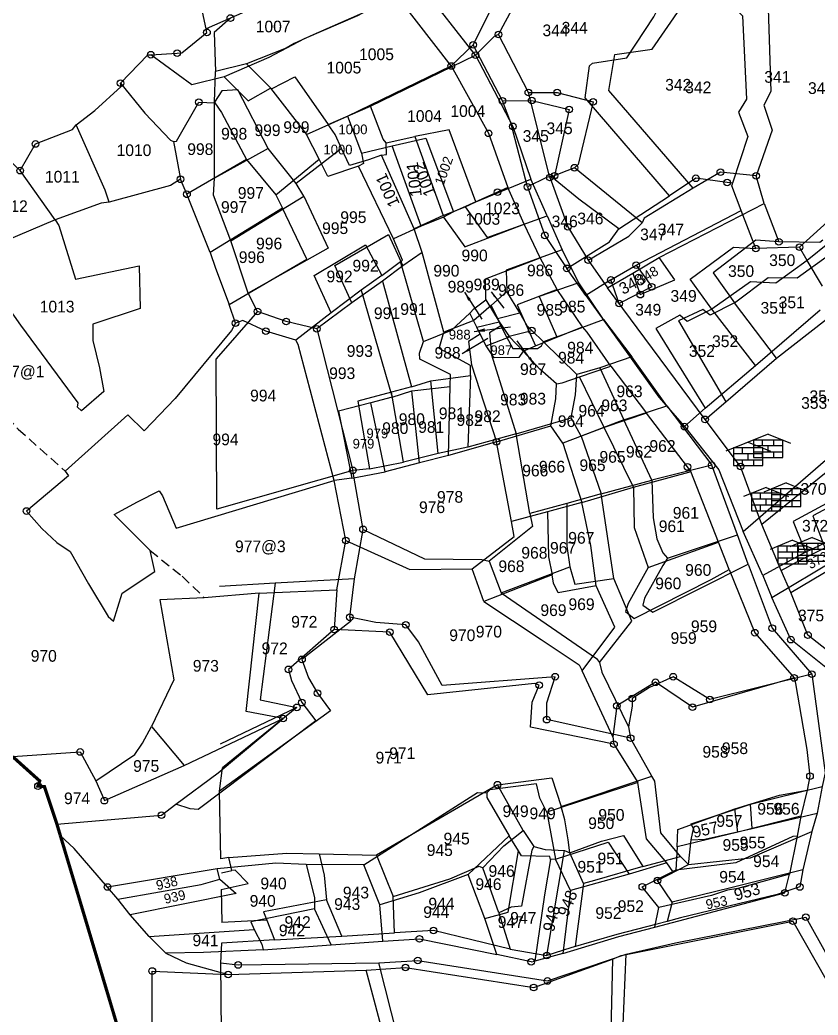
# Model space of a CAD drawing. Header units: metres. Extents: x -203010 to 266029, y 57 to 2163214.
# Drawn here: x -202384.1 to -202123.8, y 428.1 to 752.5 of the extents above; entities that cross this region are included whole.
import ezdxf

# ---------------------------------------------------------------- set-up
doc = ezdxf.new("R2010")
doc.units = ezdxf.units.M
doc.header["$LTSCALE"] = 0.3
doc.linetypes.add('DASHED', pattern=[0.75, 0.5, -0.25])
for name, color, linetype in [('OFF', 1, 'Continuous'), ('POLY_PARCEL', 6, 'Continuous'), ('POLY_ROAD', 30, 'Continuous'), ('POLY_SUBPARCEL', 6, 'DASHED'), ('SYM_ARROW', 1, 'Continuous'), ('SYM_BUILDING', 1, 'Continuous'), ('SYM_STONE', 1, 'Continuous'), ('TEXT_PARCEL', 7, 'Continuous'), ('V_BOUND_LINE', 7, 'Continuous')]:
    doc.layers.add(name, color=color, linetype=linetype)
doc.styles.get("Standard").update_dxf_attribs({"font": 'simplex.shx'})
doc.styles.add('TEXT_MAP', font='KRDEV050.TTF', dxfattribs={"height": 1.8})
doc.dimstyles.get("Standard").update_dxf_attribs({"dimtxt": 0.18, "dimasz": 0.18, "dimexe": 0.18, "dimexo": 0.0625, "dimgap": 0.09, "dimtad": 0, "dimtih": 1, "dimtoh": 1, "dimdec": 4, "dimzin": 0, "dimdsep": 46, "dimtxsty": 'Standard', "dimcen": 0.09, "dimadec": 0, "dimazin": 0, "dimtfac": 1, "dimtdec": 4, "dimtofl": 0, "dimtmove": 0, "dimatfit": 3, "dimfxl": 1, "dimtolj": 1, "dimtzin": 0, "dimarcsym": 0})

# ---------------------------------------------------------------- blocks, each defined once
blk = doc.blocks.new('BUILDING')
at = {"layer": 'SYM_BUILDING'}
for p, q in [((-2.25, 2.7), (-2.25, 0)), ((2.25, 2.7), (-2.25, 2.7)), ((2.25, 1.8), (-2.25, 1.8)), ((-0.9, 2.7), (-0.9, 1.8)), ((0, 0.9), (0, 1.8)), ((0.9, 1.8), (0.9, 2.7)), ((2.25, 0), (2.25, 2.7)), ((-2.25, 0.9), (2.25, 0.9)), ((-2.25, 0), (2.25, 0)), ((-0.9, 0.9), (-0.9, 0)), ((0.9, 0), (0.9, 0.9))]:
    blk.add_line(p, q, dxfattribs=at)
for points in [[(0, 3.61), (-3.45, 2.21)], [(0, 3.61), (3.45, 2.21)]]:
    blk.add_lwpolyline(points, dxfattribs=at)
blk = doc.blocks.new('STONE')
at = {"layer": 'SYM_STONE'}
blk.add_circle((0, 0), 0.511, dxfattribs=at)
blk = doc.blocks.new('TEXTARROW')
blk.add_leader([(0, 0), (8.64, 0)], dimstyle='Standard', override={"dimtxt": 2.5, "dimasz": 2.5, "dimexe": 1.25, "dimexo": 0.625, "dimgap": 0.625, "dimtad": 1, "dimtih": 0, "dimtoh": 0, "dimzin": 8, "dimcen": 2.5, "dimtofl": 1})
blk = doc.blocks.new('sdr')
at = {"layer": 'POLY_PARCEL'}
for points in [[(417.7, 440.54), (415.23, 452.03)], [(437.57, 449.98), (437.57, 449.98), (424.92, 443.73), (417.7, 440.54)], [(493.41, 449.62), (500.33, 442.52), (500.94, 429.68), (499.71, 427.7), (501.13, 423.95), (498.78, 416.77)], [(458.84, 438.07), (461.31, 442.97), (462.91, 447.53)], [(446.9, 445.75), (441.01, 442.53), (432.8, 438.98), (427.35, 436.12), (420.45, 433.16)], [(455.46, 434.81), (447.45, 445.22), (446.9, 445.75)], [(489.09, 414.8), (476.08, 429.91), (476.76, 434.84), (477.2, 435.25), (482.51, 436.07), (486.67, 442.36), (486.97, 442.98)], [(409.16, 436.55), (413.24, 436.8), (413.96, 436.85), (417.82, 439.99), (417.7, 440.54)], [(404.5, 432.17), (408.69, 436.52), (409.16, 436.55)], [(420.45, 433.16), (415.48, 431.93), (409.16, 436.55)], [(439.46, 427.1), (455.46, 434.81)], [(420.45, 433.16), (424.15, 429.46), (427.63, 431.39), (433.16, 424.24)], [(397.65, 425.76), (400.52, 427.96), (404.62, 431.65), (404.5, 432.17)], [(404.5, 432.17), (408.26, 427.55), (412.19, 423.36), (412.66, 423.2)], [(412.66, 423.2), (413.13, 423.23), (416.58, 429.24), (419.02, 429.16), (420.08, 427.66), (423.89, 420.4)], [(463.35, 429.45), (467.85, 429.49), (473.62, 428.1), (471.35, 417.89)], [(433.16, 424.24), (439.46, 427.1)], [(439.46, 427.1), (441.63, 421.4)], [(389.05, 418.69), (391.4, 422.8), (397.11, 425.03), (397.65, 425.76)], [(402.77, 413.83), (402.12, 415.67), (397.65, 425.76)], [(412.66, 423.2), (413.73, 417.36)], [(435.11, 420.44), (433.16, 424.24)], [(446.37, 422.51), (451.55, 423.71), (455.78, 412.37)], [(441.63, 421.4), (446.37, 422.51)], [(450.8, 410.15), (446.37, 422.51)], [(386.54, 421.07), (389.05, 418.69)], [(423.89, 420.4), (414.74, 415.05)], [(423.89, 420.4), (428.45, 414.97)], [(428.45, 414.97), (435.11, 420.44)], [(441.16, 419.39), (436.46, 417.81), (435.11, 420.44)], [(441.63, 421.4), (441.95, 419.77), (441.16, 419.39)], [(394.45, 411.09), (389.05, 418.69)], [(446.58, 408.2), (441.16, 419.39)], [(519.62, 419.76), (520.96, 417.61), (509.09, 406.9)], [(413.73, 417.36), (412.2, 416.38), (402.77, 413.83)], [(414.74, 415.05), (413.73, 417.36)], [(471.35, 417.89), (470.15, 417.61), (467.21, 416.18)], [(481.29, 409.72), (475.11, 414.31), (471.44, 417.27), (471.35, 417.89)], [(498.78, 416.77), (497.97, 416.88), (493.12, 417.51), (489.09, 414.8)], [(464.18, 416.08), (462.57, 415.36), (455.78, 412.37)], [(500.11, 412.55), (498.67, 416.33), (498.76, 416.68), (498.78, 416.77)], [(418.31, 406.07), (414.74, 415.05)], [(428.45, 414.97), (429.48, 412.91)], [(481.29, 409.72), (489.09, 414.8)], [(402.77, 413.83), (401.52, 413.68), (394.45, 411.09)], [(429.48, 412.91), (418.31, 406.07)], [(421.23, 398.09), (433.22, 405.04), (429.48, 412.91)], [(455.78, 412.37), (454.26, 411.54)], [(483.94, 404.13), (500.11, 412.55)], [(502.38, 406.69), (500.11, 412.55)], [(394.45, 411.09), (394.99, 410.26), (397.58, 401.98), (407.39, 404.02), (407.54, 397.45), (400.22, 395.02), (400.26, 392.51), (401.24, 388.31), (401.91, 384.68), (398.49, 381.7), (397.86, 382.26), (397.98, 382.95), (389.12, 394.87), (382.99, 403.55), (380.63, 404.75)], [(394.45, 411.09), (384.82, 407.08)], [(454.26, 411.54), (450.8, 410.15)], [(454.26, 411.54), (457.53, 406.97), (466.69, 410.43)], [(450.8, 410.15), (446.58, 408.2)], [(473.25, 403.64), (479.81, 407.75), (481.29, 409.72)], [(543.64, 393.05), (541.69, 399.27), (538.41, 402.08), (537.43, 407.18), (530.7, 404.13), (529.53, 408.27), (521.22, 406.4), (518.02, 410.58), (513.71, 407.6), (510.26, 404.84)], [(447.65, 404.71), (447.92, 404.92), (446.58, 408.2)], [(434.36, 402.55), (442.26, 407.27), (444.78, 402.53)], [(495.59, 397.36), (492.27, 401.97), (498.95, 406.9), (502.38, 406.69)], [(509.09, 406.9), (502.38, 406.69)], [(510.26, 404.84), (509.09, 406.9)], [(418.31, 406.07), (419.11, 403.66), (421.23, 398.09)], [(444.78, 402.53), (447.65, 404.71)], [(451.17, 392.36), (447.65, 404.71)], [(460.79, 398.79), (460.71, 402.01), (469.13, 405.24)], [(510.26, 404.84), (505.47, 401.36), (501.58, 401.59), (495.59, 397.36)], [(512.66, 400.88), (510.26, 404.84)], [(483.94, 404.13), (486.33, 400.8), (481.32, 398.22), (481.32, 398.22), (480.06, 401.85)], [(480.06, 401.85), (483.94, 404.13)], [(436.95, 396.78), (434.36, 402.55)], [(444.78, 402.53), (441.6, 400.29)], [(480.06, 401.85), (476.19, 399.47)], [(441.6, 400.29), (436.95, 396.78)], [(441.6, 400.29), (446.35, 383.81)], [(471.76, 400.38), (465.59, 398.02), (468.45, 391.73)], [(458.31, 396.73), (458.94, 397.4), (460.79, 398.79)], [(460.79, 398.79), (462.83, 395.41)], [(422.22, 395.21), (421.23, 398.09)], [(495.59, 397.36), (491.79, 395.44), (490.69, 396.42), (486.97, 394.4), (494.55, 382.12)], [(502.34, 388.69), (495.59, 397.36)], [(502.34, 388.69), (512.31, 397.26)], [(431.53, 392.59), (426.9, 393.96), (423.36, 395.61), (422.22, 395.21)], [(436.95, 396.78), (431.53, 392.59)], [(451.17, 392.36), (455.49, 394.14), (458.31, 396.73)], [(459.38, 394.59), (458.31, 396.73)], [(422.22, 395.21), (421.61, 394.06), (412.93, 383.57), (408.17, 378.62), (405.62, 381.06), (395.98, 372.41)], [(459.38, 394.59), (462.83, 395.41)], [(459.91, 393.52), (459.38, 394.59)], [(462.83, 395.41), (464.44, 393.1)], [(468.45, 391.73), (475.68, 394.63)], [(437.41, 370.97), (431.87, 391.93), (431.53, 392.59)], [(459.91, 393.52), (458.12, 392.39), (458.55, 388.76), (462.44, 376.93)], [(460.83, 391.69), (459.91, 393.52)], [(460.83, 391.69), (464.44, 393.1)], [(464.44, 393.1), (466.53, 390.86)], [(455.3, 385.42), (455.34, 387.27), (450.63, 389.66), (450.54, 390.56), (451.17, 392.36)], [(466.53, 390.86), (465.86, 389.92), (462.09, 389.84), (460.83, 391.69)], [(466.53, 390.86), (468.45, 391.73)], [(471.67, 385.87), (469.08, 388.09), (466.53, 390.86)], [(475.19, 386.91), (480.02, 388.55)], [(494.55, 382.12), (502.34, 388.69)], [(471.67, 385.87), (472.52, 386), (475.19, 386.91)], [(479.01, 379.13), (475.19, 386.91)], [(446.35, 383.81), (449.37, 384.79)], [(449.37, 384.79), (455.3, 385.42)], [(450.56, 373.69), (449.37, 384.79)], [(455.01, 374.82), (455.3, 385.42)], [(470.81, 379.4), (471.59, 383.56), (471.67, 385.87)], [(446.35, 383.81), (443.05, 382.93)], [(443.05, 382.93), (438.06, 381.64), (440.14, 371.34)], [(445.28, 372.32), (443.05, 382.93)], [(491.4, 379.26), (494.55, 382.12)], [(485.53, 381.33), (479.01, 379.13)], [(462.44, 376.93), (470.81, 379.4)], [(472.63, 376.72), (470.81, 379.4)], [(479.01, 379.13), (472.63, 376.72)], [(483.51, 369.95), (479.01, 379.13)], [(462.44, 376.93), (455.01, 374.82)], [(464.73, 364.64), (462.44, 376.93)], [(472.63, 376.72), (472.63, 376.72), (475.58, 367.6)], [(500.42, 363.13), (513.86, 374.75), (514.42, 373.43), (519.88, 376.64)], [(455.01, 374.82), (450.56, 373.69)], [(450.56, 373.69), (445.28, 372.32)], [(395.98, 372.41), (396.49, 371.66), (390.03, 366.26), (392.39, 363.56), (394.68, 361.42), (396.76, 360.01), (399.55, 355.06), (402.58, 350.02), (403.4, 349.31), (404.74, 353.63), (409.8, 356.93), (409.07, 360.17), (409.07, 360.17)], [(409.07, 360.17), (403.54, 365.74), (403.54, 365.74), (407.1, 367.7), (410.44, 369.39), (410.99, 368.58), (413.07, 363.64), (437.41, 370.97)], [(440.14, 371.34), (437.41, 370.97), (437.41, 370.97)], [(439.23, 361.73), (437.41, 370.97)], [(440.14, 371.34), (445.28, 372.32)], [(483.51, 369.95), (492.05, 372.27), (492.37, 372.36)], [(475.58, 367.6), (483.51, 369.95)], [(483.51, 369.95), (483.62, 363.7), (485.81, 357.58), (485.81, 357.58), (485.81, 357.58), (485.81, 357.58)], [(475.58, 367.6), (470.29, 366.16)], [(477.76, 354.72), (476.94, 360.96), (475.58, 367.6)], [(513.28, 367.4), (513.28, 367.4), (508.11, 364.65), (510.04, 359.94)], [(470.29, 366.16), (464.73, 364.64)], [(470.29, 366.16), (470.46, 359.21), (471, 356.44)], [(458.7, 357.35), (465.15, 362.36), (464.73, 364.64)], [(510.04, 359.94), (515.75, 362.65)], [(437.83, 354.11), (439.23, 361.73)], [(439.23, 361.73), (449.09, 357.24), (458.7, 357.35)], [(485.81, 357.58), (496.61, 361.46)], [(510.04, 359.94), (503.44, 356.31)], [(504.86, 352.95), (514.63, 358.82)], [(460.48, 352.31), (458.7, 357.35)], [(485.81, 357.58), (482.69, 352.03), (482.3, 350.79), (483.65, 349.69), (495.52, 355.69), (498.29, 357.25)], [(471, 356.44), (460.48, 352.31)], [(477.76, 354.72), (471.9, 353.65), (471.22, 355.14), (471, 356.44)], [(425.86, 353.62), (437.83, 354.11)], [(437.83, 354.11), (437.83, 354.11), (437.41, 348)], [(475.63, 341.67), (480.64, 348.35), (477.76, 354.72)], [(417.4, 352.91), (410.56, 352.56), (412.72, 340.26), (409.3, 333.06)], [(425.86, 353.62), (417.4, 352.91)], [(429.56, 334.3), (429.56, 334.3), (423.85, 335.4), (425.86, 353.62)], [(460.48, 352.31), (469.33, 346.48), (475.16, 342.56), (475.63, 341.67)], [(437.41, 348), (430.38, 341.87), (430.85, 340.16), (432.42, 336.75), (434.58, 333.93), (416.45, 320.31), (415.24, 320.39), (413, 321.1)], [(480.52, 330.34), (467.64, 332.98), (467.92, 336.83), (468.99, 339.45), (468.28, 339.7), (451.84, 337.96), (446, 347.6), (446, 347.6), (446, 347.6), (437.41, 348), (437.41, 348)], [(480.33, 331.46), (475.63, 341.67)], [(508.26, 340.55), (492.6, 336.05), (486.93, 339.88), (486.93, 339.88), (480.97, 336.25), (480.33, 331.46)], [(413, 321.1), (419.57, 325.93), (429.56, 334.3)], [(414.29, 327.07), (429.56, 334.3)], [(400.68, 324.68), (406.69, 328.74), (407.88, 330.48), (409.3, 333.06)], [(409.3, 333.06), (414.29, 327.07)], [(480.33, 331.46), (480.52, 330.34)], [(480.52, 330.34), (480.52, 330.34), (484.18, 324.46)], [(387.89, 328.43), (398.3, 329.15), (400.68, 324.68)], [(400.68, 324.68), (402.01, 321.65), (414.29, 327.07)], [(470.2, 319.89), (469.1, 322.05), (468.6, 324.25), (461.4, 323.3), (460.93, 322.84)], [(484.18, 324.46), (470.2, 319.89)], [(488.65, 312.09), (485.54, 315.76), (484.18, 324.46), (484.18, 324.46)], [(441.99, 311.79), (445.8, 314.2), (459.52, 322.92), (460.93, 322.84)], [(460.93, 322.84), (460.93, 322.14), (464.36, 316.24)], [(499.16, 320.41), (506.02, 322.47), (510.28, 323.29)], [(394.7, 318.04), (410.82, 319.43), (413, 321.1)], [(490.27, 314.55), (490.34, 317.21), (499.16, 320.41)], [(499.59, 316.79), (499.16, 320.41)], [(470.2, 319.89), (471.51, 312.64)], [(509.32, 319.24), (509.32, 319.24), (499.59, 316.79)], [(402.49, 308.35), (402.49, 308.35), (397.35, 314.27), (395.23, 316.27)], [(464.36, 316.24), (458.07, 310.27)], [(465.8, 313.91), (464.36, 316.24)], [(508.76, 316.17), (508.08, 316.14), (499.3, 312.06), (490.05, 310.96)], [(499.59, 316.79), (499.59, 316.79), (490.27, 314.55)], [(471.51, 312.64), (471.51, 312.64), (479.62, 315.26), (482.85, 310.32), (482.85, 310.32)], [(490.27, 314.55), (490.05, 310.96)], [(460.63, 303.49), (464.21, 304.45), (465.8, 313.91)], [(470.75, 312.57), (470.65, 313.07), (466.28, 313.14), (465.8, 313.91)], [(433.09, 311.8), (428.45, 312), (419.4, 311.13)], [(433.09, 311.8), (434.38, 306.72), (434.38, 304.99)], [(441.99, 311.79), (433.09, 311.8)], [(444.47, 305.62), (441.99, 311.79), (441.99, 311.79)], [(441.99, 311.79), (441.99, 311.79)], [(470.75, 312.57), (469.8, 307.15), (468.35, 296.95)], [(471.51, 312.64), (470.75, 312.57)], [(473.82, 307.8), (471.51, 312.64)], [(471.51, 312.64), (471.51, 312.64)], [(488.65, 312.09), (482.85, 310.32)], [(489.61, 310.74), (488.65, 312.09)], [(419.4, 311.13), (402.49, 308.35)], [(419.82, 309.54), (419.4, 311.13), (419.4, 311.13)], [(458.07, 310.27), (458.07, 310.27), (450.52, 307.47), (444.47, 305.62)], [(460.63, 303.49), (458.07, 310.27)], [(482.85, 310.32), (473.82, 307.8)], [(487.44, 305.21), (484.89, 308.39), (489.61, 310.74)], [(507.55, 310.35), (499.58, 308.13), (498.01, 307.88), (495.56, 307.03), (487.44, 305.21)], [(490.05, 310.96), (489.61, 310.74)], [(404.11, 306.48), (402.49, 308.35), (402.49, 308.35), (402.49, 308.35)], [(404.11, 306.48), (416.92, 308.72), (419.82, 309.54), (419.82, 309.54)], [(419.82, 309.54), (419.82, 309.54), (422.3, 307.37), (405.98, 304.07)], [(473.82, 307.8), (472.64, 298.12)], [(405.98, 304.07), (404.11, 306.48)], [(444.92, 299.99), (444.47, 305.62)], [(486.84, 302.16), (487.44, 305.21)], [(408.92, 300.73), (405.98, 304.07)], [(434.38, 304.99), (424.6, 302.99), (425.11, 301.81)], [(436.94, 299.42), (434.38, 304.99)], [(462.45, 297.94), (460.63, 303.49)], [(408.92, 300.73), (425.11, 301.81)], [(411.47, 298.18), (411.47, 298.18), (408.92, 300.73)], [(425.11, 301.81), (426.29, 299.56), (426.48, 298.69)], [(480.31, 297.22), (479.8, 274.94), (479.8, 274.94), (485.76, 266.25)], [(409.87, 232.55), (409.44, 243.88), (409.4, 295.41), (421.08, 294.87)], [(466.55, 252.68), (459.8, 261.83), (451.73, 260.28), (442.34, 295.53)]]:
    blk.add_lwpolyline(points, dxfattribs=at)
at = {"layer": 'POLY_ROAD'}
for points in [[(455.46, 434.81), (458.84, 438.07)], [(463.35, 429.45), (458.84, 438.07)], [(455.46, 434.81), (461.2, 424.44), (464.18, 416.08)], [(467.21, 416.18), (464.62, 426.03), (463.35, 429.45)], [(466.69, 410.43), (464.18, 416.08)], [(467.21, 416.18), (469.88, 408.72), (473.25, 403.64)], [(469.13, 405.24), (466.69, 410.43)], [(471.76, 400.38), (469.13, 405.24)], [(476.19, 399.47), (473.25, 403.64), (473.25, 403.64)], [(475.68, 394.63), (471.76, 400.38)], [(476.19, 399.47), (482.67, 390.46), (487.45, 383.82), (491.4, 379.26)], [(480.02, 388.55), (476.41, 393.83), (475.68, 394.63)], [(480.02, 388.55), (485.53, 381.33)], [(492.37, 372.36), (491.84, 373.05), (485.53, 381.33)], [(491.4, 379.26), (496.66, 372.59), (500.42, 363.13)], [(496.61, 361.46), (492.37, 372.36)], [(503.44, 356.31), (500.42, 363.13)], [(498.29, 357.25), (496.61, 361.46)], [(498.29, 357.25), (502.22, 347.52), (508.26, 340.55)], [(503.44, 356.31), (504.86, 352.95)], [(514.98, 341.37), (513.91, 341.54), (507.78, 346.45), (504.86, 352.95)], [(508.26, 340.55), (508.49, 339.71), (510.22, 329.54), (510.72, 325.42), (510.28, 323.29)], [(510.28, 323.29), (509.32, 319.24)], [(509.32, 319.24), (508.76, 316.17)], [(508.76, 316.17), (507.55, 310.35)], [(486.84, 302.16), (506.86, 307.45), (507.55, 310.35)], [(472.64, 298.12), (481.29, 300.74), (486.84, 302.16)], [(480.31, 297.22), (481.64, 297.79), (508.1, 303.08), (515.05, 290.8), (516.92, 274.98)], [(426.48, 298.69), (436.94, 299.42)], [(436.94, 299.42), (444.92, 299.99)], [(444.92, 299.99), (450.54, 300.38), (462.45, 297.94)], [(426.48, 298.69), (417.29, 298.26), (411.47, 298.18)], [(411.47, 298.18), (414.61, 296.65), (421.08, 294.87)], [(467.77, 296.81), (462.45, 297.94)], [(472.64, 298.12), (468.35, 296.95)], [(442.34, 295.53), (448.4, 295.95), (468.15, 292.86), (480.31, 297.22)], [(467.77, 296.81), (468.35, 296.95)], [(421.08, 294.87), (442.34, 295.53)]]:
    blk.add_lwpolyline(points, dxfattribs=at)
at = {"layer": 'POLY_SUBPARCEL', "ltscale": 10}
for points in [[(373.88, 397.55), (381.16, 387.58), (388.73, 378.87), (395.98, 372.41)], [(409.07, 360.17), (414.02, 356.21), (417.4, 352.91)]]:
    blk.add_lwpolyline(points, dxfattribs=at)
at = {"layer": 'V_BOUND_LINE', "const_width": 0.5}
for points in [[(387.89, 328.43), (392.05, 324.69), (391.79, 323.9), (392.79, 323.8), (394.7, 318.04)], [(394.7, 318.04), (395.23, 316.27)], [(395.23, 316.27), (398.13, 306.6), (403.82, 287.58), (404.61, 270.84), (403.92, 236.22), (404.13, 230.02), (404.71, 215.53), (393.53, 202.35), (394.24, 201.38), (397.75, 196.61), (405.65, 195.77), (410.81, 206.34), (415.34, 216.03), (416.08, 216.03)]]:
    blk.add_lwpolyline(points, dxfattribs=at)
at = {"layer": 'SYM_ARROW'}
for p, xscale, yscale, zscale, rotation in [((457.49, 399.97), 0.572421337781645, 0.572421337781645, 0.572421337781645, 303.0556150491205), ((457.13, 390.5), 0.533238955139176, 0.533238955139176, 0.533238955139176, 31.15422312530358)]:
    blk.add_blockref('TEXTARROW', p, dxfattribs=dict(at, xscale=xscale, yscale=yscale, zscale=zscale, rotation=rotation))
at = {"layer": 'SYM_BUILDING'}
for p in [(501.19, 373.27), (503.95, 366.29), (508.03, 358.15)]:
    blk.add_blockref('BUILDING', p, dxfattribs=at)
at = {"layer": 'SYM_STONE'}
for p in [(417.82, 439.99), (458.84, 438.07), (409.16, 436.55), (413.24, 436.8), (455.46, 434.81), (404.5, 432.17), (416.58, 429.24), (463.35, 429.45), (467.85, 429.49), (473.62, 428.1), (461.2, 424.44), (391.4, 422.8), (389.05, 418.69), (413.73, 417.36), (471.35, 417.89), (493.12, 417.51), (497.97, 416.88), (414.74, 415.05), (462.57, 415.36), (467.21, 416.18), (469.88, 408.72), (502.38, 406.69), (509.09, 406.9), (473.25, 403.64), (483.94, 404.13), (480.06, 401.85), (486.33, 400.8), (481.32, 398.22), (422.22, 395.21), (426.9, 393.96), (491.4, 379.26), (462.44, 376.93), (491.84, 373.05), (390.03, 366.26), (439.23, 361.73), (437.41, 348), (446, 347.6), (502.22, 347.52), (507.78, 346.45), (430.38, 341.87), (486.93, 339.88), (508.26, 340.55), (468.99, 339.45), (432.42, 336.75), (480.97, 336.25), (492.6, 336.05), (429.56, 334.3), (398.3, 329.15), (480.52, 330.34), (510.72, 325.42), (391.79, 323.9), (402.01, 321.65), (410.82, 319.43), (402.49, 308.35), (484.89, 308.39), (506.86, 307.45), (508.1, 303.08), (450.54, 300.38), (409.4, 295.41), (448.4, 295.95), (467.77, 296.81), (421.08, 294.87), (468.15, 292.86)]:
    blk.add_blockref('STONE', p, dxfattribs=at)
at = {"layer": 'TEXT_PARCEL', "style": 'TEXT_MAP'}
for s, height, p in [('1007', 1.8, (425.34, 439.99)), ('344', 1.8, (469.51, 439.4)), ('1005', 1.8, (436.24, 433.66)), ('341', 1.8, (503.68, 432.23)), ('342', 1.8, (488.41, 431.02)), ('1004', 1.8, (448.66, 426.2)), ('999', 1.8, (425.14, 424.02)), ('345', 1.8, (466.46, 423.13)), ('1010', 1.8, (403.9, 420.94)), ('998', 1.8, (414.79, 421.1)), ('1000', 1.5, (435.77, 421.19)), ('1011', 1.8, (392.86, 416.86)), ('1012', 1.8, (384.86, 412.31)), ('997', 1.8, (419.98, 412.19)), ('1003', 1.8, (457.64, 410.36)), ('346', 1.8, (470.92, 409.97)), ('995', 1.8, (435.56, 408.93)), ('347', 1.8, (484.55, 407.97)), ('996', 1.8, (422.72, 404.46)), ('992', 1.8, (436.24, 401.49)), ('990', 1.8, (452.7, 402.37)), ('350', 1.8, (498.1, 402.32)), ('989', 1.8, (454.9, 399.92)), ('986', 1.8, (462.67, 399.39)), ('1013', 1.8, (392.06, 396.85)), ('991', 1.8, (443.54, 395.83)), ('985', 1.8, (468.61, 396.34)), ('349', 1.8, (483.79, 396.37)), ('351', 1.8, (503.1, 396.66)), ('988', 1.8, (452.88, 389.73)), ('987', 1.5, (461.49, 390.29)), ('352', 1.8, (492.06, 390.01)), ('984', 1.8, (471.91, 388.98)), ('977@1', 1.8, (384.98, 386.85)), ('993', 1.8, (436.65, 386.59)), ('983', 1.8, (462.98, 382.53)), ('963', 1.8, (478.58, 381.64)), ('353', 1.8, (509.36, 382.01)), ('982', 1.8, (456.27, 379.37)), ('964', 1.8, (471.88, 379.2)), ('980', 1.8, (444.82, 378.13)), ('981', 1.8, (450.36, 378.3)), ('994', 1.8, (418.67, 376.39)), ('979', 1.5, (440.26, 375.88)), ('962', 1.8, (482.37, 374.49)), ('965', 1.8, (475.21, 372.42)), ('966', 1.8, (466.39, 371.6)), ('370', 1.8, (509.25, 368.77)), ('976', 1.8, (450.49, 365.95)), ('961', 1.8, (487.42, 363.02)), ('372', 1.8, (509.49, 363.09)), ('977@3', 1.8, (422.14, 359.92)), ('967', 1.8, (470.67, 359.69)), ('968', 1.8, (462.72, 356.86)), ('960', 1.8, (486.88, 354.21)), ('969', 1.8, (469.19, 350.09)), ('375', 1.8, (508.87, 349.27)), ('970', 1.8, (455.15, 346.23)), ('959', 1.8, (489.24, 345.8)), ('972', 1.8, (426.24, 344.21)), ('970', 1.8, (390.67, 343.05)), ('973', 1.8, (415.64, 341.52)), ('971', 1.8, (445.9, 328.06)), ('958', 1.8, (494.15, 328.27)), ('975', 1.8, (406.45, 326.09)), ('974', 1.8, (395.8, 321.11)), ('949', 1.8, (463.36, 319.12)), ('956', 1.8, (502.6, 319.49)), ('950', 1.8, (476.55, 317.28)), ('945', 1.8, (451.68, 313.13)), ('955', 1.8, (497.25, 313.93)), ('951', 1.8, (474.9, 310.57)), ('946', 1.8, (459.18, 307.89)), ('954', 1.8, (496.74, 309.02)), ('940', 1.8, (424.4, 305.31)), ('943', 1.8, (437.42, 304.82)), ('944', 1.8, (451.14, 303.58)), ('952', 1.8, (477.66, 303.44)), ('947', 1.8, (462.61, 302.05)), ('942', 1.8, (428.9, 300.77)), ('941', 1.8, (415.59, 299.23))]:
    blk.add_text(s, height=height, dxfattribs=at).set_placement(p)
for s, height, rotation, p in [('1002', 1.8, 111.1481, (453.08, 415.16)), ('1001', 1.8, 114.3886, (447.56, 413.59)), ('348', 1.8, 28.0549, (481.92, 399.54)), ('373', 1.5, 27.1215, (510.77, 357.28)), ('957', 1.8, 12.3928, (492.83, 315.89)), ('938', 1.5, 13.283, (410.18, 307.83)), ('939', 1.5, 12.9794, (411.38, 305.73)), ('953', 1.5, 11.9828, (494.84, 304.88)), ('948', 1.8, 75.5129, (471.26, 301.34))]:
    blk.add_text(s, height=height, rotation=rotation, dxfattribs=at).set_placement(p)
blk = doc.blocks.new('dxhhhdhdhdhdhdhf')
at = {"layer": 'OFF'}
for points in [[(9.34, 422.29), (9.54, 416.29)], [(9.37, 411.6), (9.54, 416.29)], [(9.37, 399.95), (9.37, 411.6)], [(9.2, 397.32), (9.37, 399.95)], [(9.71, 349.18), (9.64, 372.25)], [(10.13, 305.92), (10.58, 309.49)], [(10.32, 295.53), (10.13, 305.92)], [(10.36, 290.83), (10.47, 285.77)], [(10.43, 282.58), (10.24, 279.59)], [(10.24, 279.59), (10.81, 220.69)]]:
    blk.add_lwpolyline(points, dxfattribs=at)
at = {"layer": 'POLY_PARCEL'}
for points in [[(87.58, 432.78), (94.33, 425.96), (94.73, 413.25), (93.65, 411.11), (94.94, 407.27), (92.49, 400.3)], [(52.94, 421.98), (55.38, 426.55), (56.95, 430.91)], [(41.08, 429.5), (37.43, 427.66), (24.53, 421.93), (21.59, 420.63), (20.37, 419.91), (14.29, 417.51)], [(49.4, 418.81), (41.08, 429.5)], [(82.83, 398.38), (69.89, 413.38), (70.81, 418.93), (76.51, 419.71), (80.87, 426)], [(11.81, 424.51), (11.81, 424.51), (9.34, 422.29)], [(33.32, 410.98), (49.4, 418.81)], [(14.29, 417.51), (9.54, 416.29)], [(14.29, 417.51), (18.13, 413.64), (21.71, 415.49), (26.8, 408.2)], [(17.62, 404.49), (12.93, 413.48), (10.49, 413.36), (9.37, 411.6)], [(57.53, 413.07), (61.96, 413.09), (67.47, 411.65), (65.17, 402.05), (64.59, 401.54)], [(26.8, 408.2), (33.32, 410.98)], [(35.73, 405.36), (35.26, 405.92), (33.32, 410.98)], [(28.88, 404.49), (27.86, 406.66), (26.8, 408.2)], [(35.73, 405.36), (40.09, 406.32)], [(49.49, 396.33), (45.39, 407.34), (40.09, 406.32)], [(40.09, 406.32), (44.47, 394.2)], [(34.99, 403.49), (35.77, 403.56), (35.73, 405.36)], [(17.62, 404.49), (9.37, 399.95)], [(21.9, 399.12), (17.62, 404.49)], [(28.88, 404.49), (21.9, 399.12)], [(34.99, 403.49), (33.02, 402.76), (30.07, 401.88), (28.88, 404.49)], [(40.02, 392.15), (34.99, 403.49)], [(64.59, 401.54), (60.84, 400.05)], [(75, 393.1), (64.59, 401.54)], [(92.49, 400.3), (92.49, 400.3), (86.99, 400.86), (82.83, 398.38)], [(93.68, 396.03), (92.49, 400.3), (92.49, 400.3)], [(23.09, 397.21), (21.9, 399.12)], [(49.49, 396.33), (57.9, 399.8)], [(11.88, 390.33), (9.2, 397.32)], [(11.88, 390.33), (23.09, 397.21)], [(23.09, 397.21), (26.79, 389.2), (14.53, 382.33)], [(82.83, 398.38), (75.27, 393.78), (75, 393.1)], [(44.47, 394.2), (47.83, 395.52)], [(47.83, 395.52), (49.49, 396.33)], [(47.83, 395.52), (51.18, 390.85), (60.4, 394.17)], [(77.57, 387.75), (93.68, 396.03)], [(93.68, 396.03), (95.97, 390.15), (95.97, 390.15)], [(44.47, 394.2), (40.02, 392.15)], [(66.72, 387.37), (72.95, 391.05), (75, 393.1)], [(30.44, 380.83), (27.82, 386.57), (36.07, 391.32), (38.24, 386.51)], [(41.25, 388.53), (41.25, 388.53), (40.02, 392.15)], [(14.53, 382.33), (11.88, 390.33)], [(95.97, 390.15), (92.43, 390.42), (85.87, 385.41), (89.14, 380.79)], [(102.72, 390.41), (102.22, 390.07), (95.97, 390.15)], [(41.25, 388.53), (38.24, 386.51)], [(44.55, 376.32), (41.25, 388.53)], [(62.72, 388.94), (54.13, 385.82), (54.23, 382.55)], [(89.14, 380.79), (94.33, 384.69), (98.79, 384.66), (103.71, 388.23)], [(38.24, 386.51), (35.12, 384.13)], [(73.57, 385.38), (74.7, 382.07), (79.99, 384.34), (77.57, 387.75)], [(73.57, 385.38), (77.57, 387.75)], [(69.65, 383.1), (73.57, 385.38)], [(35.12, 384.13), (30.44, 380.83)], [(35.12, 384.13), (39.61, 367.94)], [(65.27, 383.86), (59.19, 381.78), (61.9, 375.58)], [(15.98, 379.49), (14.53, 382.33)], [(54.23, 382.55), (51.79, 380.41)], [(56.19, 379.29), (54.23, 382.55)], [(30.44, 380.83), (25.08, 376.82)], [(51.79, 380.41), (49.17, 378.11), (44.55, 376.32)], [(51.79, 380.41), (52.76, 378.42)], [(89.14, 380.79), (85.44, 378.89), (84.29, 379.77), (80.57, 378.05), (80.57, 378.05), (87.81, 365.64)], [(95.61, 372.31), (89.14, 380.79)], [(95.61, 372.31), (105.83, 380.3)], [(15.98, 379.49), (15.98, 379.49), (9.64, 372.25)], [(25.08, 376.82), (20.34, 377.97), (15.98, 379.49)], [(52.76, 378.42), (56.19, 379.29)], [(58.06, 376.57), (57.32, 377.29), (56.19, 379.29)], [(53.31, 377.31), (51.54, 376.22), (51.88, 372.86), (55.65, 360.71)], [(52.76, 378.42), (53.31, 377.31)], [(53.31, 377.31), (54.19, 375.61)], [(61.9, 375.58), (69.07, 378.27)], [(25.08, 376.82), (25.08, 376.82), (30.57, 355.12)], [(48.65, 369.66), (48.62, 371.2), (43.83, 373.81), (44.55, 376.32)], [(54.19, 375.61), (58.06, 376.57)], [(54.19, 375.61), (55.14, 373.79), (58.91, 373.79), (59.52, 374.22), (59.86, 374.84)], [(59.86, 374.84), (58.06, 376.57)], [(61.9, 375.58), (59.86, 374.84)], [(64.93, 369.8), (59.86, 374.84)], [(73.37, 372.52), (68.46, 370.83)], [(87.81, 365.64), (95.61, 372.31)], [(42.54, 368.85), (48.65, 369.66)], [(48.65, 369.66), (48.24, 358.68)], [(64.08, 363.18), (64.73, 366.72), (64.93, 369.8)], [(68.46, 370.83), (64.93, 369.8)], [(68.46, 370.83), (72.15, 362.87)], [(39.61, 367.94), (36.52, 367.09)], [(39.61, 367.94), (42.54, 368.85)], [(43.66, 357.7), (42.54, 368.85)], [(36.52, 367.09), (31.36, 365.73), (33.12, 355.33)], [(38.35, 356.38), (36.52, 367.09)], [(72.15, 362.87), (78.75, 365.01)], [(84.62, 362.93), (87.81, 365.64)], [(55.65, 360.71), (64.08, 363.18)], [(65.63, 360.37), (64.08, 363.18)], [(72.15, 362.87), (65.63, 360.37)], [(76.46, 353.58), (72.15, 362.87)], [(55.65, 360.71), (48.24, 358.68)], [(57.72, 348.52), (55.65, 360.71)], [(65.63, 360.37), (68.71, 351.5)], [(113.13, 359.75), (107.91, 356.8), (107.37, 356.95), (107.18, 358.02), (93.31, 346.8)], [(43.66, 357.7), (38.35, 356.38)], [(48.24, 358.68), (43.66, 357.7)], [(33.12, 355.33), (38.35, 356.38)], [(85.64, 355.88), (76.46, 353.58)], [(30.57, 355.12), (9.71, 349.18)], [(33.12, 355.33), (30.57, 355.12)], [(32.15, 346.07), (30.57, 355.12)], [(68.71, 351.5), (76.46, 353.58)], [(76.46, 353.58), (76.65, 347.84), (77.23, 344.6), (78.15, 342.45), (78.88, 341.65)], [(68.71, 351.5), (63.44, 350.05)], [(70.65, 338.5), (68.71, 351.5)], [(63.44, 350.05), (57.72, 348.52)], [(63.44, 350.05), (63.43, 343.48), (63.9, 340.3)], [(106.05, 350.73), (101.14, 348.12), (103.01, 343.24)], [(57.72, 348.52), (58.13, 346.48), (51.48, 341.18)], [(30.84, 338.46), (32.15, 346.07)], [(32.15, 346.07), (41.59, 341.55), (50.39, 341.43), (51.48, 341.18)], [(78.88, 341.65), (89.59, 345.21)], [(96.3, 339.74), (98.79, 341.12), (103.01, 343.24)], [(97.79, 336.39), (107.88, 342.36)], [(51.48, 341.18), (53.32, 336.31)], [(78.88, 341.65), (78.15, 340.49), (75.35, 335.5), (75.08, 334.43), (76.59, 333.37), (91.26, 340.71)], [(53.32, 336.31), (63.9, 340.3)], [(63.9, 340.3), (64.62, 337.66), (70.65, 338.5)], [(18.66, 337.82), (10.11, 337.32)], [(18.66, 337.82), (16.34, 319.91), (21.98, 318.76)], [(30.84, 338.46), (18.66, 337.82)], [(30.12, 332.58), (30.84, 338.46)], [(68.42, 325.62), (73.39, 331.99), (70.65, 338.5)], [(53.32, 336.31), (67.96, 326.24), (68.42, 325.62)], [(30.12, 332.58), (30.21, 331.92), (22.77, 326.13), (23.76, 323.28), (25.15, 320.94), (27.14, 318.22), (10.13, 305.92)], [(73.2, 314.03), (60.32, 316.87), (60.36, 319.44), (61.63, 323.46), (44.3, 322.09), (40.64, 328.82), (38.72, 331.43), (34.11, 331.77), (30.12, 332.58)], [(68.42, 325.62), (68.8, 324.15), (72.85, 315.79)], [(101.01, 323.83), (85.34, 319.96), (79.72, 323.46), (76.08, 321.78), (73.45, 320.11), (73.43, 318.94), (72.85, 315.79)], [(21.98, 318.76), (10.2, 313.1)], [(21.98, 318.76), (10.58, 309.49)], [(72.85, 315.79), (73.2, 314.03)], [(76.45, 308.19), (73.2, 314.03)], [(52.76, 306.89), (52.76, 306.89), (34.22, 296.09)], [(52.76, 306.89), (61.08, 307.95), (62.55, 303.55)], [(56.72, 299.87), (52.76, 306.89), (52.76, 306.89), (52.76, 306.89)], [(62.55, 303.55), (76.45, 308.19)], [(80.82, 295.89), (77.85, 299.52), (76.93, 307.44), (76.45, 308.19)], [(91.6, 303.91), (102.6, 306.61), (102.6, 306.61)], [(82.49, 298.41), (82.84, 300.14), (82.49, 300.87), (91.6, 303.91)], [(91.83, 300.15), (91.6, 303.91)], [(63.87, 296.43), (63.6, 298.43), (63.1, 301.51), (62.55, 303.55)], [(91.83, 300.15), (101.81, 302.53)], [(50.5, 294.16), (53.76, 297.53), (56.72, 299.87)], [(56.72, 299.87), (58.34, 297.39)], [(82.09, 294.67), (91.6, 295.68), (101.02, 299.68)], [(82.49, 298.41), (84.58, 298.51), (91.83, 300.15)], [(63.87, 296.43), (68.7, 298.21), (72.08, 299.1), (75.07, 294.35)], [(82.09, 294.67), (82.09, 294.67), (82.49, 298.41)], [(11.54, 295.75), (20.42, 296.4), (25.43, 296.32)], [(25.43, 296.32), (26.15, 293.03), (26.52, 289.22)], [(25.43, 296.32), (34.22, 296.09)], [(58.34, 297.39), (58.03, 296.87), (56.46, 288.24), (54.85, 288.13), (52.97, 287.24)], [(58.34, 297.39), (60.1, 296.97), (63.06, 296.78)], [(60.32, 280.68), (63.06, 296.78)], [(63.06, 296.78), (63.87, 296.43)], [(65.98, 291.71), (63.87, 296.43)], [(11.54, 295.75), (10.32, 295.53)], [(12.03, 293.75), (11.54, 295.75)], [(34.22, 296.09), (36.75, 289.75)], [(75.07, 294.35), (80.82, 295.89)], [(79.56, 288.88), (77.31, 292.18), (82.09, 294.67)], [(82.09, 294.67), (80.82, 295.89)], [(10.36, 290.83), (14.5, 291.77), (12.52, 293.78), (12.03, 293.75)], [(10.44, 293.37), (12.03, 293.75)], [(36.75, 289.75), (45.47, 292.47), (49.96, 294.39), (50.5, 294.16)], [(52.97, 287.24), (50.5, 294.16)], [(75.07, 294.35), (67.66, 292.2), (65.98, 291.71)], [(99.63, 293.8), (88.57, 291.04), (79.56, 288.88)], [(65.98, 291.71), (64.66, 282.06)], [(26.52, 289.22), (16.88, 287.39), (17.38, 286.13)], [(28.86, 283.66), (26.52, 289.22)], [(36.98, 284.16), (36.75, 289.75)], [(79.56, 288.88), (78.81, 285.9), (78.81, 285.9), (78.81, 285.9)], [(52.97, 287.24), (54.69, 281.66)], [(17.38, 286.13), (10.47, 285.77)], [(17.38, 286.13), (18.57, 283.1)], [(64.66, 282.06), (64.03, 281.86)], [(58.01, 236.7), (51.46, 246.01), (43.41, 244.62), (34.55, 279.55)], [(77.35, 249.96), (71.92, 258.44), (71.57, 259.4), (72.49, 280.89)]]:
    blk.add_lwpolyline(points, dxfattribs=at)
at = {"layer": 'POLY_ROAD'}
for points in [[(52.94, 421.98), (52.32, 421.72), (49.4, 418.81)], [(57.53, 413.07), (52.94, 421.98)], [(49.4, 418.81), (55.15, 407.88), (57.9, 399.8)], [(60.84, 400.05), (57.53, 413.07)], [(60.84, 400.05), (61.02, 399.55), (63.57, 392.47), (66.72, 387.37), (66.72, 387.37)], [(60.4, 394.17), (57.9, 399.8)], [(60.4, 394.17), (62.72, 388.94)], [(65.27, 383.86), (62.72, 388.94)], [(66.72, 387.37), (66.72, 387.37), (69.65, 383.1)], [(69.07, 378.27), (65.27, 383.86)], [(84.62, 362.93), (69.65, 383.1)], [(69.07, 378.27), (73.37, 372.52)], [(78.75, 365.01), (73.37, 372.52)], [(78.75, 365.01), (85.64, 355.88)], [(93.31, 346.8), (90.07, 355.71), (84.62, 362.93)], [(89.59, 345.21), (85.64, 355.88)], [(96.3, 339.74), (93.31, 346.8)], [(91.26, 340.71), (89.59, 345.21)], [(91.26, 340.71), (94.94, 330.9), (101.01, 323.83)], [(97.79, 336.39), (96.3, 339.74)], [(107.88, 324.69), (106.59, 324.94), (100.41, 329.84), (97.79, 336.39)], [(101.01, 323.83), (103.03, 308.69), (102.6, 306.61)], [(102.6, 306.61), (101.81, 302.53)], [(101.81, 302.53), (101.02, 299.68)], [(101.02, 299.68), (99.63, 293.8)], [(99.63, 293.8), (99.15, 291.2), (95.67, 290.04), (80.83, 286.47), (78.81, 285.9)], [(78.81, 285.9), (77.22, 285.48), (71.05, 283.92), (64.03, 281.86)], [(72.49, 280.89), (80.08, 282.62), (100.06, 286.57)], [(100.06, 286.57), (106.89, 274.33), (108.68, 258.36)], [(28.86, 283.66), (36.98, 284.16)], [(54.69, 281.66), (42.93, 284.54), (36.98, 284.16)], [(18.57, 283.1), (10.43, 282.58)], [(18.57, 283.1), (28.86, 283.66)], [(54.69, 281.66), (60.32, 280.68)], [(64.03, 281.86), (60.32, 280.68)], [(10.24, 279.59), (12.96, 279.25), (34.55, 279.55)], [(34.55, 279.55), (40.52, 279.93), (60.43, 276.78), (72.49, 280.89)]]:
    blk.add_lwpolyline(points, dxfattribs=at)
at = {"layer": 'SYM_ARROW'}
for p, xscale, yscale, zscale, rotation in [((51.8, 382.51), 0.368233713265678, 0.368233713265678, 0.368233713265678, 308.1909831892913), ((49.23, 376.43), 0.646930667172156, 0.646930667172156, 0.646930667172156, 7.343565464486744), ((58.47, 371.31), 0.525339788688248, 0.525339788688248, 0.525339788688248, 126.2263463213626)]:
    blk.add_blockref('TEXTARROW', p, dxfattribs=dict(at, xscale=xscale, yscale=yscale, zscale=zscale, rotation=rotation))
at = {"layer": 'SYM_BUILDING'}
for p in [(94.29, 357.06), (97.09, 349.57), (101.08, 341.18)]:
    blk.add_blockref('BUILDING', p, dxfattribs=at)
at = {"layer": 'SYM_STONE'}
for p in [(11.81, 424.51), (52.94, 421.98), (49.4, 418.81), (57.53, 413.07), (61.96, 413.09), (67.47, 411.65), (55.15, 407.88), (64.59, 401.54), (60.84, 400.05), (86.99, 400.86), (92.49, 400.3), (63.57, 392.47), (95.97, 390.15), (66.72, 387.37), (74.7, 382.07), (15.98, 379.49), (20.34, 377.97), (25.08, 376.82), (58.06, 376.57), (84.62, 362.93), (85.64, 355.88), (90.07, 355.71), (30.57, 355.12), (32.15, 346.07), (30.12, 332.58), (38.72, 331.43), (94.94, 330.9), (100.41, 329.84), (22.77, 326.13), (61.63, 323.46), (79.72, 323.46), (101.01, 323.83), (25.15, 320.94), (73.45, 320.11), (21.98, 318.76), (85.34, 319.96), (60.32, 316.87), (73.2, 314.03), (52.76, 306.89), (77.31, 292.18), (99.15, 291.2), (100.06, 286.57), (42.93, 284.54), (60.32, 280.68), (12.96, 279.25), (40.52, 279.93), (60.43, 276.78)]:
    blk.add_blockref('STONE', p, dxfattribs=at)
at = {"layer": 'TEXT_PARCEL', "style": 'TEXT_MAP'}
for s, height, p in [('344', 1.8, (62.63, 422.11)), ('1005', 1.8, (31.55, 418.05)), ('342', 1.8, (81.59, 412.96)), ('341', 1.8, (100.43, 412.84)), ('1004', 1.8, (45.56, 409.33)), ('998', 1.8, (10.38, 405.86)), ('999', 1.8, (19.93, 406.87)), ('1000', 1.5, (28.38, 406.68)), ('345', 1.8, (60.31, 406.69)), ('997', 1.8, (12.94, 396.78)), ('1023', 1.8, (50.88, 394.41)), ('995', 1.8, (28.67, 393.06)), ('346', 1.8, (65.03, 392.85)), ('347', 1.8, (77.39, 391.16)), ('996', 1.8, (15.74, 389.02)), ('990', 1.8, (47.27, 387.18)), ('350', 1.8, (94.47, 386.45)), ('992', 1.8, (30.54, 385.62)), ('986', 1.8, (57.31, 384.88)), ('989', 1.8, (49.12, 382.73)), ('349', 1.8, (79.33, 380.97)), ('351', 1.8, (95.92, 379.98)), ('991', 1.8, (37.87, 378.96)), ('985', 1.8, (62.26, 379.33)), ('988', 1.5, (45.32, 375.19)), ('352', 1.8, (85.7, 374.02)), ('993', 1.8, (29.65, 372.53)), ('984', 1.8, (63.48, 373.03)), ('987', 1.8, (56.24, 369.74)), ('963', 1.8, (71.03, 366.34)), ('994', 1.8, (14.82, 365.7)), ('983', 1.8, (56.21, 365.21)), ('353', 1.8, (100.65, 365.57)), ('964', 1.8, (65.2, 363.36)), ('980', 1.8, (37.63, 362.07)), ('981', 1.8, (43.78, 362.96)), ('982', 1.8, (49.25, 362.52)), ('979', 1.5, (32.67, 360.04)), ('962', 1.8, (76.09, 357.95)), ('965', 1.8, (68.42, 356.28)), ('966', 1.8, (59.14, 354.78)), ('978', 1.8, (43.49, 350.15)), ('961', 1.8, (79.67, 347.69)), ('967', 1.8, (63.63, 343.86)), ('968', 1.8, (56.43, 341.57)), ('960', 1.8, (81.57, 338.93)), ('969', 1.8, (63.66, 333.68)), ('972', 1.8, (21.12, 330.99)), ('970', 1.8, (49.44, 329.48)), ('959', 1.8, (82.45, 330.29)), ('958', 1.8, (87.2, 311.58)), ('971', 1.8, (34.06, 310.15)), ('956', 1.8, (95.1, 302.29)), ('949', 1.8, (57.68, 301.59)), ('950', 1.8, (68.24, 301.36)), ('957', 1.8, (86.35, 300.42)), ('945', 1.8, (44.49, 297.73)), ('955', 1.8, (89.91, 297.12)), ('951', 1.8, (68.11, 294.67)), ('954', 1.8, (91.99, 294.25)), ('946', 1.8, (51.39, 292.75)), ('940', 1.8, (16.39, 290.85)), ('943', 1.8, (29.04, 289.45)), ('944', 1.8, (42.16, 287.75)), ('952', 1.8, (71.21, 287.36)), ('947', 1.8, (54.71, 285.56)), ('942', 1.8, (20.09, 284.93))]:
    blk.add_text(s, height=height, dxfattribs=at).set_placement(p)
for s, height, rotation, p in [('1002', 1.5, 70.3241, (44.51, 398.74)), ('1001', 1.8, 96.5276, (41.18, 397.18)), ('348', 1.5, 30.9331, (74.77, 383.53)), ('953', 1.8, 15.7401, (89.36, 289.07)), ('948', 1.8, 67.496, (63.55, 286.5))]:
    blk.add_text(s, height=height, rotation=rotation, dxfattribs=at).set_placement(p)
blk = doc.blocks.new('waf')
blk.add_blockref('dxhhhdhdhdhdhdhf', (0, 0))

msp = doc.modelspace()

# ---------------------------------------------------------------- block references
at = {"xscale": 2.125290427780037, "yscale": 2.125290427780037, "zscale": 2.125290427780037, "rotation": 0.01318011358334895}
msp.add_blockref('waf', (-202340.39, -149.07), dxfattribs=at)
at = {"xscale": 2.116656860558868, "yscale": 2.116656860558868, "zscale": 2.116656860558868}
msp.add_blockref('sdr', (-203207.51, -182.83), dxfattribs=at)

doc.saveas('drawing.dxf')
